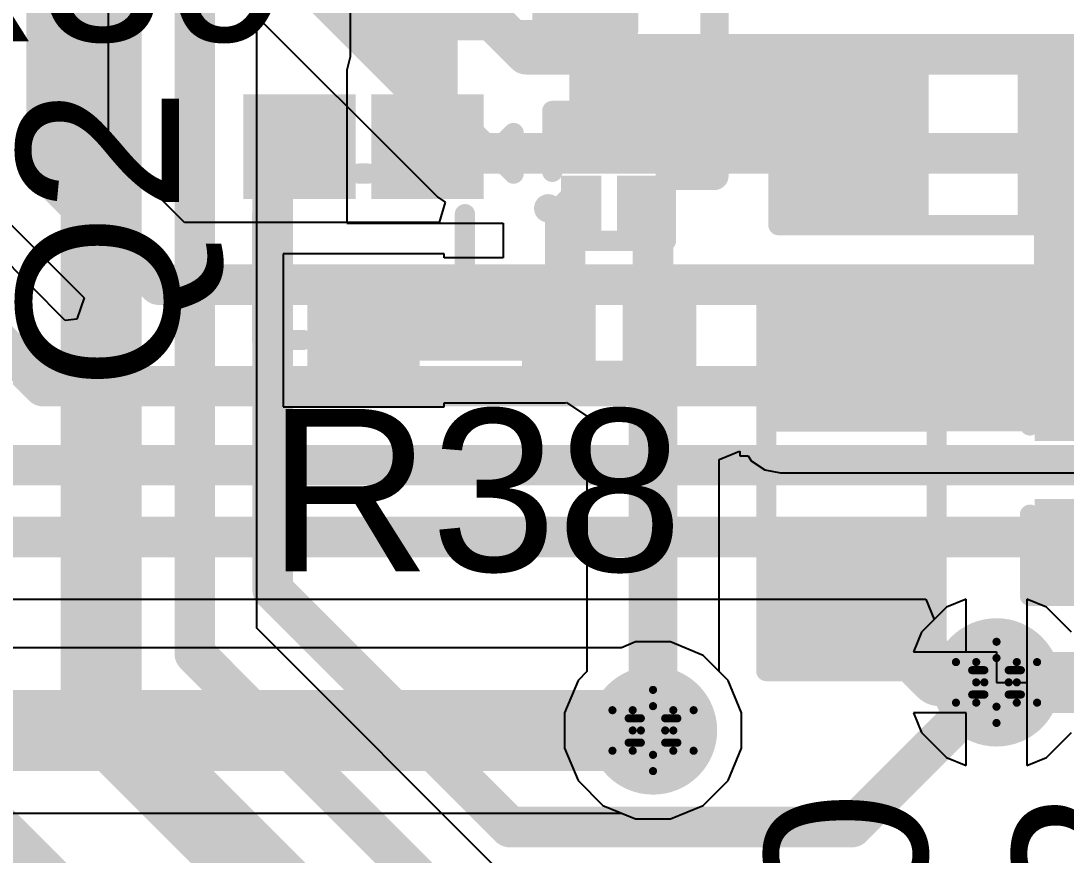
# Model space of a CAD drawing. Header units: inches. Extents: x -18 to 237, y -41 to 211.
# Drawn here: x 13.63 to 20.17, y 42.03 to 47.25 of the extents above; entities that cross this region are included whole.
import ezdxf

# ---------------------------------------------------------------- set-up
doc = ezdxf.new("R2010")
doc.units = ezdxf.units.IN
for name, color, linetype in [('Bottom Layer', 5, 'Continuous'), ('Bottom Solder', 6, 'Continuous'), ('Drill Drawing', 1, 'Continuous'), ('Top Layer', 1, 'Continuous'), ('Top Overlay', 2, 'Continuous'), ('Top Paste', 8, 'Continuous'), ('Top Solder', 216, 'Continuous'), ('Via Holes', 16, 'Continuous')]:
    doc.layers.add(name, color=color, linetype=linetype)
doc.styles.add('Arial', font='', dxfattribs={"height": 0.2})
doc.styles.get('Arial').set_extended_font_data('Arial')

# ---------------------------------------------------------------- blocks, each defined once
blk = doc.blocks.new('P___S____3_26')
at = {"layer": 'Top Layer'}
for points in [[(-0.25, 0.276), (0.25, 0.276), (0.25, 0.124), (-0.25, 0.124)], [(-0.251, -0.075), (-0.099, -0.075), (-0.099, -0.325), (-0.251, -0.325)], [(0.099, -0.075), (0.251, -0.075), (0.251, -0.325), (0.099, -0.325)]]:
    blk.add_hatch(color=1, dxfattribs=at).paths.add_polyline_path(points)
at = {"layer": 'Top Paste'}
for points in [[(-0.25, 0.276), (0.25, 0.276), (0.25, 0.124), (-0.25, 0.124)], [(-0.251, -0.075), (-0.099, -0.075), (-0.099, -0.325), (-0.251, -0.325)], [(0.099, -0.075), (0.251, -0.075), (0.251, -0.325), (0.099, -0.325)]]:
    blk.add_hatch(color=8, dxfattribs=at).paths.add_polyline_path(points)
at = {"layer": 'Top Solder'}
for points in [[(-0.3, 0.326), (0.3, 0.326), (0.3, 0.074), (-0.3, 0.074)], [(-0.301, -0.025), (-0.049, -0.025), (-0.049, -0.375), (-0.301, -0.375)], [(0.049, -0.025), (0.301, -0.025), (0.301, -0.375), (0.049, -0.375)]]:
    blk.add_hatch(color=216, dxfattribs=at).paths.add_polyline_path(points)
at = {"layer": 'Top Overlay'}
for points in [[(-0.3556, 0.381, 0.127, 0.127, 0), (0.3556, 0.381, 0.127, 0.127, 0)], [(-0.3556, 0, 0.127, 0.127, 0), (-0.3556, 0.381, 0.127, 0.127, 0)], [(0.3556, -0.4318, 0.127, 0.127, 0), (0.3556, 0.381, 0.127, 0.127, 0)], [(-0.3302, -0.4318, 0.127, 0.127, 0), (0.3556, -0.4318, 0.127, 0.127, 0)]]:
    blk.add_lwpolyline(points, format="xyseb", dxfattribs=at)
for points in [[(-0.3874, 0.381, 0.0635, 0.0635, 1), (-0.3239, 0.381, 0.0635, 0.0635, 1)], [(-0.3874, 0.381, 0.0635, 0.0635, 1), (-0.3239, 0.381, 0.0635, 0.0635, 1)], [(0.3239, 0.381, 0.0635, 0.0635, 1), (0.3874, 0.381, 0.0635, 0.0635, 1)], [(0.3239, 0.381, 0.0635, 0.0635, 1), (0.3874, 0.381, 0.0635, 0.0635, 1)], [(-0.3874, 0, 0.0635, 0.0635, 1), (-0.3239, 0, 0.0635, 0.0635, 1)], [(-0.3556, -0.2286, 0.127, 0.127, 1), (-0.4064, -0.2286, 0.127, 0.127, 1)], [(-0.4381, -0.2286, 0.0635, 0.0635, 1), (-0.3746, -0.2286, 0.0635, 0.0635, 1)], [(-0.3874, -0.2286, 0.0635, 0.0635, 1), (-0.3239, -0.2286, 0.0635, 0.0635, 1)], [(-0.3619, -0.4318, 0.0635, 0.0635, 1), (-0.2984, -0.4318, 0.0635, 0.0635, 1)], [(0.3239, -0.4318, 0.0635, 0.0635, 1), (0.3874, -0.4318, 0.0635, 0.0635, 1)], [(0.3239, -0.4318, 0.0635, 0.0635, 1), (0.3874, -0.4318, 0.0635, 0.0635, 1)]]:
    blk.add_lwpolyline(points, format="xyseb", close=True, dxfattribs=at)
blk = doc.blocks.new('R___0603_43')
at = {"layer": 'Top Layer'}
for points in [[(-0.381, 0.4445), (-0.381, -0.4445), (-1.143, -0.4445), (-1.143, 0.4445)], [(1.143, 0.4445), (1.143, -0.4445), (0.381, -0.4445), (0.381, 0.4445)]]:
    blk.add_hatch(color=1, dxfattribs=at).paths.add_polyline_path(points)
at = {"layer": 'Top Paste'}
for points in [[(-0.381, 0.4445), (-0.381, -0.4445), (-1.143, -0.4445), (-1.143, 0.4445)], [(1.143, 0.4445), (1.143, -0.4445), (0.381, -0.4445), (0.381, 0.4445)]]:
    blk.add_hatch(color=8, dxfattribs=at).paths.add_polyline_path(points)
at = {"layer": 'Top Solder'}
for points in [[(-0.2794, 0.5461), (-0.2794, -0.5461), (-1.2446, -0.5461), (-1.2446, 0.5461)], [(1.2446, 0.5461), (1.2446, -0.5461), (0.2794, -0.5461), (0.2794, 0.5461)]]:
    blk.add_hatch(color=216, dxfattribs=at).paths.add_polyline_path(points)
at = {"layer": 'Top Overlay'}
for points in [[(1.2192, 0.5334, 0.127, 0.127, 0), (-1.2192, 0.5334, 0.127, 0.127, 0)], [(-1.2192, -0.5334, 0.127, 0.127, 0), (-1.2192, 0.5334, 0.127, 0.127, 0)], [(1.2192, -0.5334, 0.127, 0.127, 0), (1.2192, 0.5334, 0.127, 0.127, 0)], [(1.2192, -0.5334, 0.127, 0.127, 0), (-1.2192, -0.5334, 0.127, 0.127, 0)]]:
    blk.add_lwpolyline(points, format="xyseb", dxfattribs=at)
for points in [[(-1.25095, 0.5334, 0.0635, 0.0635, 1), (-1.18745, 0.5334, 0.0635, 0.0635, 1)], [(-1.25095, 0.5334, 0.0635, 0.0635, 1), (-1.18745, 0.5334, 0.0635, 0.0635, 1)], [(1.18745, 0.5334, 0.0635, 0.0635, 1), (1.25095, 0.5334, 0.0635, 0.0635, 1)], [(1.18745, 0.5334, 0.0635, 0.0635, 1), (1.25095, 0.5334, 0.0635, 0.0635, 1)], [(-1.25095, -0.5334, 0.0635, 0.0635, 1), (-1.18745, -0.5334, 0.0635, 0.0635, 1)], [(-1.25095, -0.5334, 0.0635, 0.0635, 1), (-1.18745, -0.5334, 0.0635, 0.0635, 1)], [(1.18745, -0.5334, 0.0635, 0.0635, 1), (1.25095, -0.5334, 0.0635, 0.0635, 1)], [(1.18745, -0.5334, 0.0635, 0.0635, 1), (1.25095, -0.5334, 0.0635, 0.0635, 1)]]:
    blk.add_lwpolyline(points, format="xyseb", close=True, dxfattribs=at)
blk = doc.blocks.new('R___0402_44')
at = {"layer": 'Top Layer'}
for points in [[(-0.6985, -0.3175), (-0.6985, 0.3175), (-0.2413, 0.3175), (-0.2413, -0.3175)], [(0.2413, -0.3175), (0.2413, 0.3175), (0.6985, 0.3175), (0.6985, -0.3175)]]:
    blk.add_hatch(color=1, dxfattribs=at).paths.add_polyline_path(points)
at = {"layer": 'Top Paste'}
for points in [[(-0.6985, -0.3175), (-0.6985, 0.3175), (-0.2413, 0.3175), (-0.2413, -0.3175)], [(0.2413, -0.3175), (0.2413, 0.3175), (0.6985, 0.3175), (0.6985, -0.3175)]]:
    blk.add_hatch(color=8, dxfattribs=at).paths.add_polyline_path(points)
at = {"layer": 'Top Solder'}
for points in [[(-0.7535, -0.3725), (-0.7535, 0.3725), (-0.1863, 0.3725), (-0.1863, -0.3725)], [(0.1863, -0.3725), (0.1863, 0.3725), (0.7535, 0.3725), (0.7535, -0.3725)]]:
    blk.add_hatch(color=216, dxfattribs=at).paths.add_polyline_path(points)
at = {"layer": 'Top Overlay'}
for points in [[(-0.7874, 0.4064, 0.127, 0.127, 0), (-0.7874, -0.4064, 0.127, 0.127, 0)], [(0.7874, 0.4064, 0.127, 0.127, 0), (-0.7874, 0.4064, 0.127, 0.127, 0)], [(0.7874, 0.4064, 0.127, 0.127, 0), (0.7874, -0.4064, 0.127, 0.127, 0)], [(0.7874, -0.4064, 0.127, 0.127, 0), (-0.7874, -0.4064, 0.127, 0.127, 0)], [(0.8128, -0.4318, 0.00323, 0.00323, 0), (-0.8128, -0.4318, 0.00323, 0.00323, 0)]]:
    blk.add_lwpolyline(points, format="xyseb", dxfattribs=at)
for points in [[(-0.8191, 0.4064, 0.0635, 0.0635, 1), (-0.7556, 0.4064, 0.0635, 0.0635, 1)], [(-0.8191, 0.4064, 0.0635, 0.0635, 1), (-0.7556, 0.4064, 0.0635, 0.0635, 1)], [(0.7556, 0.4064, 0.0635, 0.0635, 1), (0.8191, 0.4064, 0.0635, 0.0635, 1)], [(0.7556, 0.4064, 0.0635, 0.0635, 1), (0.8191, 0.4064, 0.0635, 0.0635, 1)], [(-0.8191, -0.4064, 0.0635, 0.0635, 1), (-0.7556, -0.4064, 0.0635, 0.0635, 1)], [(-0.8191, -0.4064, 0.0635, 0.0635, 1), (-0.7556, -0.4064, 0.0635, 0.0635, 1)], [(0.7556, -0.4064, 0.0635, 0.0635, 1), (0.8191, -0.4064, 0.0635, 0.0635, 1)], [(0.7556, -0.4064, 0.0635, 0.0635, 1), (0.8191, -0.4064, 0.0635, 0.0635, 1)], [(-0.8136, -0.4318, 0.00161, 0.00161, 1), (-0.812, -0.4318, 0.00161, 0.00161, 1)], [(0.812, -0.4318, 0.00161, 0.00161, 1), (0.8136, -0.4318, 0.00161, 0.00161, 1)]]:
    blk.add_lwpolyline(points, format="xyseb", close=True, dxfattribs=at)
blk = doc.blocks.new('R___0201_45')
at = {"layer": 'Top Layer'}
for points in [[(-0.41, 0.185), (-0.14, 0.185), (-0.14, -0.185), (-0.41, -0.185)], [(0.14, 0.185), (0.41, 0.185), (0.41, -0.185), (0.14, -0.185)]]:
    blk.add_hatch(color=1, dxfattribs=at).paths.add_polyline_path(points)
at = {"layer": 'Top Paste'}
for points in [[(-0.41, 0.185), (-0.14, 0.185), (-0.14, -0.185), (-0.41, -0.185)], [(0.14, 0.185), (0.41, 0.185), (0.41, -0.185), (0.14, -0.185)]]:
    blk.add_hatch(color=8, dxfattribs=at).paths.add_polyline_path(points)
at = {"layer": 'Top Solder'}
for points in [[(-0.465, 0.24), (-0.085, 0.24), (-0.085, -0.24), (-0.465, -0.24)], [(0.085, 0.24), (0.465, 0.24), (0.465, -0.24), (0.085, -0.24)]]:
    blk.add_hatch(color=216, dxfattribs=at).paths.add_polyline_path(points)
at = {"layer": 'Top Overlay'}
for points in [[(0.4826, 0.254, 0.127, 0.127, 0), (-0.4826, 0.254, 0.127, 0.127, 0)], [(-0.4826, 0.254, 0.127, 0.127, 0), (-0.4826, -0.254, 0.127, 0.127, 0)], [(0.4826, 0.254, 0.127, 0.127, 0), (0.4826, -0.254, 0.127, 0.127, 0)], [(0.4826, -0.254, 0.127, 0.127, 0), (-0.4826, -0.254, 0.127, 0.127, 0)]]:
    blk.add_lwpolyline(points, format="xyseb", dxfattribs=at)
for points in [[(-0.5143, 0.254, 0.0635, 0.0635, 1), (-0.4508, 0.254, 0.0635, 0.0635, 1)], [(-0.5143, 0.254, 0.0635, 0.0635, 1), (-0.4508, 0.254, 0.0635, 0.0635, 1)], [(0.4508, 0.254, 0.0635, 0.0635, 1), (0.5143, 0.254, 0.0635, 0.0635, 1)], [(0.4508, 0.254, 0.0635, 0.0635, 1), (0.5143, 0.254, 0.0635, 0.0635, 1)], [(-0.5143, -0.254, 0.0635, 0.0635, 1), (-0.4508, -0.254, 0.0635, 0.0635, 1)], [(-0.5143, -0.254, 0.0635, 0.0635, 1), (-0.4508, -0.254, 0.0635, 0.0635, 1)], [(0.4508, -0.254, 0.0635, 0.0635, 1), (0.5143, -0.254, 0.0635, 0.0635, 1)], [(0.4508, -0.254, 0.0635, 0.0635, 1), (0.5143, -0.254, 0.0635, 0.0635, 1)]]:
    blk.add_lwpolyline(points, format="xyseb", close=True, dxfattribs=at)
blk = doc.blocks.new('R___0603_46')
at = {"layer": 'Top Layer'}
for points in [[(-0.381, 0.4445), (-0.381, -0.4445), (-1.143, -0.4445), (-1.143, 0.4445)], [(1.143, 0.4445), (1.143, -0.4445), (0.381, -0.4445), (0.381, 0.4445)]]:
    blk.add_hatch(color=1, dxfattribs=at).paths.add_polyline_path(points)
at = {"layer": 'Top Paste'}
for points in [[(-0.381, 0.4445), (-0.381, -0.4445), (-1.143, -0.4445), (-1.143, 0.4445)], [(1.143, 0.4445), (1.143, -0.4445), (0.381, -0.4445), (0.381, 0.4445)]]:
    blk.add_hatch(color=8, dxfattribs=at).paths.add_polyline_path(points)
at = {"layer": 'Top Solder'}
for points in [[(-0.2794, 0.5461), (-0.2794, -0.5461), (-1.2446, -0.5461), (-1.2446, 0.5461)], [(1.2446, 0.5461), (1.2446, -0.5461), (0.2794, -0.5461), (0.2794, 0.5461)]]:
    blk.add_hatch(color=216, dxfattribs=at).paths.add_polyline_path(points)
at = {"layer": 'Top Overlay'}
for points in [[(-1.2192, 0.5334, 0.127, 0.127, 0), (1.2192, 0.5334, 0.127, 0.127, 0)], [(-1.2192, -0.5334, 0.127, 0.127, 0), (-1.2192, 0.5334, 0.127, 0.127, 0)], [(1.2192, -0.5334, 0.127, 0.127, 0), (1.2192, 0.5334, 0.127, 0.127, 0)], [(-1.2192, -0.5334, 0.127, 0.127, 0), (1.2192, -0.5334, 0.127, 0.127, 0)]]:
    blk.add_lwpolyline(points, format="xyseb", dxfattribs=at)
for points in [[(-1.25095, 0.5334, 0.0635, 0.0635, 1), (-1.18745, 0.5334, 0.0635, 0.0635, 1)], [(-1.25095, 0.5334, 0.0635, 0.0635, 1), (-1.18745, 0.5334, 0.0635, 0.0635, 1)], [(1.18745, 0.5334, 0.0635, 0.0635, 1), (1.25095, 0.5334, 0.0635, 0.0635, 1)], [(1.18745, 0.5334, 0.0635, 0.0635, 1), (1.25095, 0.5334, 0.0635, 0.0635, 1)], [(-1.25095, -0.5334, 0.0635, 0.0635, 1), (-1.18745, -0.5334, 0.0635, 0.0635, 1)], [(-1.25095, -0.5334, 0.0635, 0.0635, 1), (-1.18745, -0.5334, 0.0635, 0.0635, 1)], [(1.18745, -0.5334, 0.0635, 0.0635, 1), (1.25095, -0.5334, 0.0635, 0.0635, 1)], [(1.18745, -0.5334, 0.0635, 0.0635, 1), (1.25095, -0.5334, 0.0635, 0.0635, 1)]]:
    blk.add_lwpolyline(points, format="xyseb", close=True, dxfattribs=at)
blk = doc.blocks.new('SOT_723_86')
at = {"layer": 'Top Layer'}
for points in [[(-0.25, 0.8), (0.25, 0.8), (0.25, 0.35), (-0.25, 0.35)], [(-0.65, -0.35), (-0.15, -0.35), (-0.15, -0.8), (-0.65, -0.8)], [(0.15, -0.35), (0.65, -0.35), (0.65, -0.8), (0.15, -0.8)]]:
    blk.add_hatch(color=1, dxfattribs=at).paths.add_polyline_path(points)
at = {"layer": 'Top Paste'}
for points in [[(-0.25, 0.8), (0.25, 0.8), (0.25, 0.35), (-0.25, 0.35)], [(-0.65, -0.35), (-0.15, -0.35), (-0.15, -0.8), (-0.65, -0.8)], [(0.15, -0.35), (0.65, -0.35), (0.65, -0.8), (0.15, -0.8)]]:
    blk.add_hatch(color=8, dxfattribs=at).paths.add_polyline_path(points)
at = {"layer": 'Top Solder'}
for points in [[(-0.3516, 0.9016), (0.3516, 0.9016), (0.3516, 0.2484), (-0.3516, 0.2484)], [(-0.7516, -0.2484), (-0.0484, -0.2484), (-0.0484, -0.9016), (-0.7516, -0.9016)], [(0.0484, -0.2484), (0.7516, -0.2484), (0.7516, -0.9016), (0.0484, -0.9016)]]:
    blk.add_hatch(color=216, dxfattribs=at).paths.add_polyline_path(points)
at = {"layer": 'Top Overlay'}
for points in [[(-0.381, 0.635, 0.127, 0.127, 0), (-0.635, 0.635, 0.127, 0.127, 0)], [(-0.635, 0.635, 0.127, 0.127, 0), (-0.635, -0.1524, 0.127, 0.127, 0)], [(-0.381, 0.635, 0.127, 0.127, 0), (-0.635, 0.635, 0.127, 0.127, 0)], [(-0.635, 0.635, 0.127, 0.127, 0), (-0.635, -0.1524, 0.127, 0.127, 0)], [(0.635, 0.635, 0.127, 0.127, 0), (0.381, 0.635, 0.127, 0.127, 0)], [(0.635, 0.635, 0.127, 0.127, 0), (0.635, -0.1524, 0.127, 0.127, 0)], [(-0.8128, -0.5334, 0.127, 0.127, 0), (-0.9398, -0.4064, 0.127, 0.127, 0)], [(-0.9398, -0.4064, 0.127, 0.127, 0), (-0.9398, -0.6604, 0.127, 0.127, 0)], [(0.0254, -0.4064, 0.127, 0.127, 0), (-0.0254, -0.4064, 0.127, 0.127, 0)], [(-0.8128, -0.5334, 0.127, 0.127, 0), (-0.9398, -0.6604, 0.127, 0.127, 0)]]:
    blk.add_lwpolyline(points, format="xyseb", dxfattribs=at)
for points in [[(-0.6667, 0.635, 0.0635, 0.0635, 1), (-0.6032, 0.635, 0.0635, 0.0635, 1)], [(-0.6667, 0.635, 0.0635, 0.0635, 1), (-0.6032, 0.635, 0.0635, 0.0635, 1)], [(-0.6667, 0.635, 0.0635, 0.0635, 1), (-0.6032, 0.635, 0.0635, 0.0635, 1)], [(-0.6667, 0.635, 0.0635, 0.0635, 1), (-0.6032, 0.635, 0.0635, 0.0635, 1)], [(-0.4128, 0.635, 0.0635, 0.0635, 1), (-0.3493, 0.635, 0.0635, 0.0635, 1)], [(-0.4128, 0.635, 0.0635, 0.0635, 1), (-0.3493, 0.635, 0.0635, 0.0635, 1)], [(0.3493, 0.635, 0.0635, 0.0635, 1), (0.4128, 0.635, 0.0635, 0.0635, 1)], [(0.6032, 0.635, 0.0635, 0.0635, 1), (0.6667, 0.635, 0.0635, 0.0635, 1)], [(0.6032, 0.635, 0.0635, 0.0635, 1), (0.6667, 0.635, 0.0635, 0.0635, 1)], [(-0.6667, -0.1524, 0.0635, 0.0635, 1), (-0.6032, -0.1524, 0.0635, 0.0635, 1)], [(-0.6667, -0.1524, 0.0635, 0.0635, 1), (-0.6032, -0.1524, 0.0635, 0.0635, 1)], [(0.6032, -0.1524, 0.0635, 0.0635, 1), (0.6667, -0.1524, 0.0635, 0.0635, 1)], [(-0.9715, -0.4064, 0.0635, 0.0635, 1), (-0.908, -0.4064, 0.0635, 0.0635, 1)], [(-0.9715, -0.4064, 0.0635, 0.0635, 1), (-0.908, -0.4064, 0.0635, 0.0635, 1)], [(-0.0571, -0.4064, 0.0635, 0.0635, 1), (0.0063, -0.4064, 0.0635, 0.0635, 1)], [(-0.0063, -0.4064, 0.0635, 0.0635, 1), (0.0571, -0.4064, 0.0635, 0.0635, 1)], [(-0.8446, -0.5334, 0.0635, 0.0635, 1), (-0.781, -0.5334, 0.0635, 0.0635, 1)], [(-0.8446, -0.5334, 0.0635, 0.0635, 1), (-0.781, -0.5334, 0.0635, 0.0635, 1)], [(-0.9715, -0.6604, 0.0635, 0.0635, 1), (-0.908, -0.6604, 0.0635, 0.0635, 1)], [(-0.9715, -0.6604, 0.0635, 0.0635, 1), (-0.908, -0.6604, 0.0635, 0.0635, 1)]]:
    blk.add_lwpolyline(points, format="xyseb", close=True, dxfattribs=at)
blk = doc.blocks.new('C___0402_122')
at = {"layer": 'Top Layer'}
for points in [[(-0.6985, -0.3175), (-0.6985, 0.3175), (-0.2413, 0.3175), (-0.2413, -0.3175)], [(0.2413, -0.3175), (0.2413, 0.3175), (0.6985, 0.3175), (0.6985, -0.3175)]]:
    blk.add_hatch(color=1, dxfattribs=at).paths.add_polyline_path(points)
at = {"layer": 'Top Paste'}
for points in [[(-0.6985, -0.3175), (-0.6985, 0.3175), (-0.2413, 0.3175), (-0.2413, -0.3175)], [(0.2413, -0.3175), (0.2413, 0.3175), (0.6985, 0.3175), (0.6985, -0.3175)]]:
    blk.add_hatch(color=8, dxfattribs=at).paths.add_polyline_path(points)
at = {"layer": 'Top Solder'}
for points in [[(-0.7585, -0.3775), (-0.7585, 0.3775), (-0.1813, 0.3775), (-0.1813, -0.3775)], [(0.1813, -0.3775), (0.1813, 0.3775), (0.7585, 0.3775), (0.7585, -0.3775)]]:
    blk.add_hatch(color=216, dxfattribs=at).paths.add_polyline_path(points)
at = {"layer": 'Top Overlay'}
for points in [[(-0.2794, 0.4064, 0.127, 0.127, 0), (-0.7874, 0.4064, 0.127, 0.127, 0)], [(-0.7874, -0.4064, 0.127, 0.127, 0), (-0.7874, 0.4064, 0.127, 0.127, 0)], [(0.7874, 0.4064, 0.127, 0.127, 0), (0.2794, 0.4064, 0.127, 0.127, 0)], [(0.7874, -0.4064, 0.127, 0.127, 0), (0.7874, 0.4064, 0.127, 0.127, 0)], [(-0.2794, -0.4064, 0.127, 0.127, 0), (-0.7874, -0.4064, 0.127, 0.127, 0)], [(0.7874, -0.4064, 0.127, 0.127, 0), (0.2794, -0.4064, 0.127, 0.127, 0)]]:
    blk.add_lwpolyline(points, format="xyseb", dxfattribs=at)
for points in [[(-0.8191, 0.4064, 0.0635, 0.0635, 1), (-0.7556, 0.4064, 0.0635, 0.0635, 1)], [(-0.8191, 0.4064, 0.0635, 0.0635, 1), (-0.7556, 0.4064, 0.0635, 0.0635, 1)], [(-0.3111, 0.4064, 0.0635, 0.0635, 1), (-0.2477, 0.4064, 0.0635, 0.0635, 1)], [(0.2477, 0.4064, 0.0635, 0.0635, 1), (0.3111, 0.4064, 0.0635, 0.0635, 1)], [(0.7556, 0.4064, 0.0635, 0.0635, 1), (0.8191, 0.4064, 0.0635, 0.0635, 1)], [(0.7556, 0.4064, 0.0635, 0.0635, 1), (0.8191, 0.4064, 0.0635, 0.0635, 1)], [(-0.8191, -0.4064, 0.0635, 0.0635, 1), (-0.7556, -0.4064, 0.0635, 0.0635, 1)], [(-0.8191, -0.4064, 0.0635, 0.0635, 1), (-0.7556, -0.4064, 0.0635, 0.0635, 1)], [(-0.3111, -0.4064, 0.0635, 0.0635, 1), (-0.2477, -0.4064, 0.0635, 0.0635, 1)], [(0.2477, -0.4064, 0.0635, 0.0635, 1), (0.3111, -0.4064, 0.0635, 0.0635, 1)], [(0.7556, -0.4064, 0.0635, 0.0635, 1), (0.8191, -0.4064, 0.0635, 0.0635, 1)], [(0.7556, -0.4064, 0.0635, 0.0635, 1), (0.8191, -0.4064, 0.0635, 0.0635, 1)]]:
    blk.add_lwpolyline(points, format="xyseb", close=True, dxfattribs=at)

msp = doc.modelspace()

# ---------------------------------------------------------------- hatches: boundary and pattern name
at = {"layer": 'Bottom Layer'}
h = msp.add_hatch(color=5, dxfattribs=at)
edge = h.paths.add_edge_path()
edge.add_arc((19.7358, 43.1068), 0.3, 0, 360)
h = msp.add_hatch(color=5, dxfattribs=at)
edge = h.paths.add_edge_path()
edge.add_arc((17.5851, 42.8057), 0.3, 0, 360)
at = {"layer": 'Bottom Solder'}
h = msp.add_hatch(color=6, dxfattribs=at)
edge = h.paths.add_edge_path()
edge.add_arc((19.7358, 43.1068), 0.4016, 0, 360)
h = msp.add_hatch(color=6, dxfattribs=at)
edge = h.paths.add_edge_path()
edge.add_arc((17.5851, 42.8057), 0.4016, 0, 360)
at = {"layer": 'Top Layer'}
for points in [[(17.0601, 46.4265), (19.2088, 46.4265), (19.2088, 46.947), (17.0601, 46.947)], [(18.3597, 46.058), (19.2088, 46.058), (19.2088, 46.947), (18.3597, 46.947)], [(19.9708, 44.6771), (20.7328, 44.6771), (20.7328, 46.947), (19.9708, 46.947)], [(18.3833, 44.6771), (22.2959, 44.6771), (22.2959, 45.54), (18.3833, 45.54)]]:
    msp.add_hatch(color=1, dxfattribs=at).paths.add_polyline_path(points)
h = msp.add_hatch(color=1, dxfattribs=at)
edge = h.paths.add_edge_path()
edge.add_arc((19.7358, 43.1068), 0.3, 0, 360)
h = msp.add_hatch(color=1, dxfattribs=at)
edge = h.paths.add_edge_path()
edge.add_arc((17.5851, 42.8057), 0.3, 0, 360)
at = {"layer": 'Top Solder'}
h = msp.add_hatch(color=216, dxfattribs=at)
edge = h.paths.add_edge_path()
edge.add_arc((19.7358, 43.1068), 0.4016, 0, 360)
h = msp.add_hatch(color=216, dxfattribs=at)
edge = h.paths.add_edge_path()
edge.add_arc((17.5851, 42.8057), 0.4016, 0, 360)
at = {"layer": 'Via Holes'}
h = msp.add_hatch(color=7, dxfattribs=at)
edge = h.paths.add_edge_path()
edge.add_arc((19.7358, 43.1068), 0.15, 0, 360)
h = msp.add_hatch(color=7, dxfattribs=at)
edge = h.paths.add_edge_path()
edge.add_arc((17.5851, 42.8057), 0.15, 0, 360)

# ---------------------------------------------------------------- linework, layer by layer
at = {"layer": 'Bottom Layer'}
for p, q in [((14.1759, 46.4608), (14.1759, 51.4052)), ((14.5361, 47.844), (16.2367, 46.1435)), ((14.6523, 45.9845), (14.1759, 46.4608)), ((13.9052, 45.3719), (13.0545, 46.2227)), ((16.2367, 46.1435), (16.2846, 46.1115)), ((16.2846, 46.1115), (16.246, 45.9845)), ((13.5128, 46.0252), (14.0238, 45.5141)), ((16.246, 45.9845), (14.6523, 45.9845)), ((14.0238, 45.5141), (13.9776, 45.3808)), ((13.9776, 45.3808), (13.9052, 45.3719)), ((13.1533, 43.6278), (19.2937, 43.6278)), ((19.2937, 43.6278), (19.3463, 43.5008)), ((19.3463, 43.5008), (19.2661, 43.4206)), ((19.2661, 43.4206), (19.2151, 43.2973)), ((17.4749, 43.3597), (17.3879, 43.3236)), ((17.6953, 43.3597), (17.4749, 43.3597)), ((17.8989, 43.2753), (17.6953, 43.3597)), ((17.3879, 43.3236), (12.7585, 43.3236)), ((18.0548, 43.1195), (17.8989, 43.2753)), ((19.2151, 43.2973), (19.7358, 43.2973)), ((19.7358, 43.2973), (19.7358, 43.1068)), ((18.1391, 42.9159), (18.0548, 43.1195)), ((19.7358, 43.1068), (19.9263, 43.1068)), ((19.9263, 43.1068), (19.9263, 42.5861)), ((18.1391, 42.6955), (18.1391, 42.9159)), ((19.5453, 42.9163), (19.2151, 42.9163)), ((19.2151, 42.9163), (19.2661, 42.793)), ((19.5453, 42.5861), (19.5453, 42.9163)), ((19.2661, 42.793), (19.422, 42.6371)), ((20.0496, 42.6371), (20.2055, 42.793)), ((18.0548, 42.4919), (18.1391, 42.6955)), ((19.422, 42.6371), (19.5453, 42.5861)), ((19.9263, 42.5861), (20.0496, 42.6371)), ((17.8989, 42.336), (18.0548, 42.4919)), ((12.5439, 42.2877), (17.3879, 42.2877)), ((17.3879, 42.2877), (17.4749, 42.2517)), ((17.6953, 42.2517), (17.8989, 42.336)), ((17.4749, 42.2517), (17.6953, 42.2517))]:
    msp.add_line(p, q, dxfattribs=at)
for points in [[(13.7874, 46.2999, 0.254, 0.254, 0), (13.7874, 51.8002, 0.254, 0.254, 0)], [(15.3374, 48.4922, 0.254, 0.254, 0), (16.7913, 47.0383, 0.254, 0.254, 0)], [(14.8108, 48.1187, 0.254, 0.254, 0), (16.5114, 46.4182, 0.254, 0.254, 0)], [(16.7913, 47.0383, 0.254, 0.254, 0), (33.1259, 47.0383, 0.254, 0.254, 0)], [(16.5114, 46.4182, 0.254, 0.254, 0), (41.2703, 46.4182, 0.254, 0.254, 0)], [(13.7874, 46.2999, 0.254, 0.254, 0), (14.4914, 45.596, 0.254, 0.254, 0)], [(12.666, 46.0618, 0.254, 0.254, 0), (13.7668, 44.961, 0.254, 0.254, 0)], [(14.4914, 45.596, 0.254, 0.254, 0), (25.908, 45.596, 0.254, 0.254, 0)], [(13.7668, 44.961, 0.254, 0.254, 0), (25.0738, 44.961, 0.254, 0.254, 0)], [(13.4041, 44.4661, 0.254, 0.254, 0), (24.7942, 44.4661, 0.254, 0.254, 0)], [(13.1533, 44.0162, 0.254, 0.254, 0), (24.5384, 44.0162, 0.254, 0.254, 0)], [(12.5439, 42.8057, 0.508, 0.508, 0), (17.5851, 42.8057, 0.508, 0.508, 0)]]:
    msp.add_lwpolyline(points, format="xyseb", dxfattribs=at)
for points in [[(16.7278, 47.0383, 0.127, 0.127, 1), (16.8548, 47.0383, 0.127, 0.127, 1)], [(16.7278, 47.0383, 0.127, 0.127, 1), (16.8548, 47.0383, 0.127, 0.127, 1)], [(16.4479, 46.4182, 0.127, 0.127, 1), (16.5749, 46.4182, 0.127, 0.127, 1)], [(16.4479, 46.4182, 0.127, 0.127, 1), (16.5749, 46.4182, 0.127, 0.127, 1)], [(13.7239, 46.2999, 0.127, 0.127, 1), (13.8509, 46.2999, 0.127, 0.127, 1)], [(13.7239, 46.2999, 0.127, 0.127, 1), (13.8509, 46.2999, 0.127, 0.127, 1)], [(14.4279, 45.596, 0.127, 0.127, 1), (14.5549, 45.596, 0.127, 0.127, 1)], [(14.4279, 45.596, 0.127, 0.127, 1), (14.5549, 45.596, 0.127, 0.127, 1)], [(13.7033, 44.961, 0.127, 0.127, 1), (13.8303, 44.961, 0.127, 0.127, 1)], [(13.7033, 44.961, 0.127, 0.127, 1), (13.8303, 44.961, 0.127, 0.127, 1)], [(17.4581, 42.8057, 0.254, 0.254, 1), (17.7121, 42.8057, 0.254, 0.254, 1)]]:
    msp.add_lwpolyline(points, format="xyseb", close=True, dxfattribs=at)
at = {"layer": 'Drill Drawing'}
for points in [[(19.6088, 43.2338, 0.0508, 0.0508, 0), (19.7358, 43.3608, 0.0508, 0.0508, 0)], [(19.7358, 43.3608, 0.0508, 0.0508, 0), (19.8628, 43.2338, 0.0508, 0.0508, 0)], [(19.4818, 43.2338, 0.0508, 0.0508, 0), (19.6088, 43.1068, 0.0508, 0.0508, 0)], [(19.4818, 43.2338, 0.0508, 0.0508, 0), (19.6088, 43.2338, 0.0508, 0.0508, 0)], [(19.6596, 43.183, 0.0508, 0.0508, 0), (19.7358, 43.2592, 0.0508, 0.0508, 0)], [(19.7358, 43.2592, 0.0508, 0.0508, 0), (19.812, 43.183, 0.0508, 0.0508, 0)], [(19.8628, 43.2338, 0.0508, 0.0508, 0), (19.9898, 43.2338, 0.0508, 0.0508, 0)], [(19.8628, 43.1068, 0.0508, 0.0508, 0), (19.9898, 43.2338, 0.0508, 0.0508, 0)], [(19.5834, 43.183, 0.0508, 0.0508, 0), (19.6596, 43.1068, 0.0508, 0.0508, 0)], [(19.5834, 43.183, 0.0508, 0.0508, 0), (19.6596, 43.183, 0.0508, 0.0508, 0)], [(19.812, 43.183, 0.0508, 0.0508, 0), (19.8882, 43.183, 0.0508, 0.0508, 0)], [(19.812, 43.1068, 0.0508, 0.0508, 0), (19.8882, 43.183, 0.0508, 0.0508, 0)], [(19.4818, 42.9798, 0.0508, 0.0508, 0), (19.6088, 43.1068, 0.0508, 0.0508, 0)], [(19.5834, 43.0306, 0.0508, 0.0508, 0), (19.6596, 43.1068, 0.0508, 0.0508, 0)], [(19.812, 43.1068, 0.0508, 0.0508, 0), (19.8882, 43.0306, 0.0508, 0.0508, 0)], [(19.8628, 43.1068, 0.0508, 0.0508, 0), (19.9898, 42.9798, 0.0508, 0.0508, 0)], [(17.4581, 42.9327, 0.0508, 0.0508, 0), (17.5851, 43.0597, 0.0508, 0.0508, 0)], [(17.5851, 43.0597, 0.0508, 0.0508, 0), (17.7121, 42.9327, 0.0508, 0.0508, 0)], [(19.4818, 42.9798, 0.0508, 0.0508, 0), (19.6088, 42.9798, 0.0508, 0.0508, 0)], [(19.5834, 43.0306, 0.0508, 0.0508, 0), (19.6596, 43.0306, 0.0508, 0.0508, 0)], [(19.6088, 42.9798, 0.0508, 0.0508, 0), (19.7358, 42.8528, 0.0508, 0.0508, 0)], [(19.6596, 43.0306, 0.0508, 0.0508, 0), (19.7358, 42.9544, 0.0508, 0.0508, 0)], [(19.7358, 42.9544, 0.0508, 0.0508, 0), (19.812, 43.0306, 0.0508, 0.0508, 0)], [(19.7358, 42.8528, 0.0508, 0.0508, 0), (19.8628, 42.9798, 0.0508, 0.0508, 0)], [(19.812, 43.0306, 0.0508, 0.0508, 0), (19.8882, 43.0306, 0.0508, 0.0508, 0)], [(19.8628, 42.9798, 0.0508, 0.0508, 0), (19.9898, 42.9798, 0.0508, 0.0508, 0)], [(17.3311, 42.9327, 0.0508, 0.0508, 0), (17.4581, 42.8057, 0.0508, 0.0508, 0)], [(17.3311, 42.9327, 0.0508, 0.0508, 0), (17.4581, 42.9327, 0.0508, 0.0508, 0)], [(17.5089, 42.8819, 0.0508, 0.0508, 0), (17.5851, 42.9581, 0.0508, 0.0508, 0)], [(17.5851, 42.9581, 0.0508, 0.0508, 0), (17.6613, 42.8819, 0.0508, 0.0508, 0)], [(17.7121, 42.9327, 0.0508, 0.0508, 0), (17.8391, 42.9327, 0.0508, 0.0508, 0)], [(17.7121, 42.8057, 0.0508, 0.0508, 0), (17.8391, 42.9327, 0.0508, 0.0508, 0)], [(17.4327, 42.8819, 0.0508, 0.0508, 0), (17.5089, 42.8057, 0.0508, 0.0508, 0)], [(17.4327, 42.8819, 0.0508, 0.0508, 0), (17.5089, 42.8819, 0.0508, 0.0508, 0)], [(17.6613, 42.8819, 0.0508, 0.0508, 0), (17.7375, 42.8819, 0.0508, 0.0508, 0)], [(17.6613, 42.8057, 0.0508, 0.0508, 0), (17.7375, 42.8819, 0.0508, 0.0508, 0)], [(17.3311, 42.6787, 0.0508, 0.0508, 0), (17.4581, 42.8057, 0.0508, 0.0508, 0)], [(17.4327, 42.7295, 0.0508, 0.0508, 0), (17.5089, 42.8057, 0.0508, 0.0508, 0)], [(17.6613, 42.8057, 0.0508, 0.0508, 0), (17.7375, 42.7295, 0.0508, 0.0508, 0)], [(17.7121, 42.8057, 0.0508, 0.0508, 0), (17.8391, 42.6787, 0.0508, 0.0508, 0)], [(17.4327, 42.7295, 0.0508, 0.0508, 0), (17.5089, 42.7295, 0.0508, 0.0508, 0)], [(17.5089, 42.7295, 0.0508, 0.0508, 0), (17.5851, 42.6533, 0.0508, 0.0508, 0)], [(17.5851, 42.6533, 0.0508, 0.0508, 0), (17.6613, 42.7295, 0.0508, 0.0508, 0)], [(17.6613, 42.7295, 0.0508, 0.0508, 0), (17.7375, 42.7295, 0.0508, 0.0508, 0)], [(17.3311, 42.6787, 0.0508, 0.0508, 0), (17.4581, 42.6787, 0.0508, 0.0508, 0)], [(17.4581, 42.6787, 0.0508, 0.0508, 0), (17.5851, 42.5517, 0.0508, 0.0508, 0)], [(17.5851, 42.5517, 0.0508, 0.0508, 0), (17.7121, 42.6787, 0.0508, 0.0508, 0)], [(17.7121, 42.6787, 0.0508, 0.0508, 0), (17.8391, 42.6787, 0.0508, 0.0508, 0)]]:
    msp.add_lwpolyline(points, format="xyseb", dxfattribs=at)
for points in [[(19.7231, 43.3608, 0.0254, 0.0254, 1), (19.7485, 43.3608, 0.0254, 0.0254, 1)], [(19.7231, 43.3608, 0.0254, 0.0254, 1), (19.7485, 43.3608, 0.0254, 0.0254, 1)], [(19.4691, 43.2338, 0.0254, 0.0254, 1), (19.4945, 43.2338, 0.0254, 0.0254, 1)], [(19.4691, 43.2338, 0.0254, 0.0254, 1), (19.4945, 43.2338, 0.0254, 0.0254, 1)], [(19.5961, 43.2338, 0.0254, 0.0254, 1), (19.6215, 43.2338, 0.0254, 0.0254, 1)], [(19.5961, 43.2338, 0.0254, 0.0254, 1), (19.6215, 43.2338, 0.0254, 0.0254, 1)], [(19.7231, 43.2592, 0.0254, 0.0254, 1), (19.7485, 43.2592, 0.0254, 0.0254, 1)], [(19.7231, 43.2592, 0.0254, 0.0254, 1), (19.7485, 43.2592, 0.0254, 0.0254, 1)], [(19.8501, 43.2338, 0.0254, 0.0254, 1), (19.8755, 43.2338, 0.0254, 0.0254, 1)], [(19.8501, 43.2338, 0.0254, 0.0254, 1), (19.8755, 43.2338, 0.0254, 0.0254, 1)], [(19.9771, 43.2338, 0.0254, 0.0254, 1), (20.0025, 43.2338, 0.0254, 0.0254, 1)], [(19.9771, 43.2338, 0.0254, 0.0254, 1), (20.0025, 43.2338, 0.0254, 0.0254, 1)], [(19.5707, 43.183, 0.0254, 0.0254, 1), (19.5961, 43.183, 0.0254, 0.0254, 1)], [(19.5707, 43.183, 0.0254, 0.0254, 1), (19.5961, 43.183, 0.0254, 0.0254, 1)], [(19.6469, 43.183, 0.0254, 0.0254, 1), (19.6723, 43.183, 0.0254, 0.0254, 1)], [(19.6469, 43.183, 0.0254, 0.0254, 1), (19.6723, 43.183, 0.0254, 0.0254, 1)], [(19.7993, 43.183, 0.0254, 0.0254, 1), (19.8247, 43.183, 0.0254, 0.0254, 1)], [(19.7993, 43.183, 0.0254, 0.0254, 1), (19.8247, 43.183, 0.0254, 0.0254, 1)], [(19.8755, 43.183, 0.0254, 0.0254, 1), (19.9009, 43.183, 0.0254, 0.0254, 1)], [(19.8755, 43.183, 0.0254, 0.0254, 1), (19.9009, 43.183, 0.0254, 0.0254, 1)], [(19.5961, 43.1068, 0.0254, 0.0254, 1), (19.6215, 43.1068, 0.0254, 0.0254, 1)], [(19.5961, 43.1068, 0.0254, 0.0254, 1), (19.6215, 43.1068, 0.0254, 0.0254, 1)], [(19.6469, 43.1068, 0.0254, 0.0254, 1), (19.6723, 43.1068, 0.0254, 0.0254, 1)], [(19.6469, 43.1068, 0.0254, 0.0254, 1), (19.6723, 43.1068, 0.0254, 0.0254, 1)], [(19.7993, 43.1068, 0.0254, 0.0254, 1), (19.8247, 43.1068, 0.0254, 0.0254, 1)], [(19.7993, 43.1068, 0.0254, 0.0254, 1), (19.8247, 43.1068, 0.0254, 0.0254, 1)], [(19.8501, 43.1068, 0.0254, 0.0254, 1), (19.8755, 43.1068, 0.0254, 0.0254, 1)], [(19.8501, 43.1068, 0.0254, 0.0254, 1), (19.8755, 43.1068, 0.0254, 0.0254, 1)], [(17.5724, 43.0597, 0.0254, 0.0254, 1), (17.5978, 43.0597, 0.0254, 0.0254, 1)], [(17.5724, 43.0597, 0.0254, 0.0254, 1), (17.5978, 43.0597, 0.0254, 0.0254, 1)], [(19.4691, 42.9798, 0.0254, 0.0254, 1), (19.4945, 42.9798, 0.0254, 0.0254, 1)], [(19.4691, 42.9798, 0.0254, 0.0254, 1), (19.4945, 42.9798, 0.0254, 0.0254, 1)], [(19.5707, 43.0306, 0.0254, 0.0254, 1), (19.5961, 43.0306, 0.0254, 0.0254, 1)], [(19.5707, 43.0306, 0.0254, 0.0254, 1), (19.5961, 43.0306, 0.0254, 0.0254, 1)], [(19.5961, 42.9798, 0.0254, 0.0254, 1), (19.6215, 42.9798, 0.0254, 0.0254, 1)], [(19.5961, 42.9798, 0.0254, 0.0254, 1), (19.6215, 42.9798, 0.0254, 0.0254, 1)], [(19.6469, 43.0306, 0.0254, 0.0254, 1), (19.6723, 43.0306, 0.0254, 0.0254, 1)], [(19.6469, 43.0306, 0.0254, 0.0254, 1), (19.6723, 43.0306, 0.0254, 0.0254, 1)], [(19.7993, 43.0306, 0.0254, 0.0254, 1), (19.8247, 43.0306, 0.0254, 0.0254, 1)], [(19.7993, 43.0306, 0.0254, 0.0254, 1), (19.8247, 43.0306, 0.0254, 0.0254, 1)], [(19.8501, 42.9798, 0.0254, 0.0254, 1), (19.8755, 42.9798, 0.0254, 0.0254, 1)], [(19.8501, 42.9798, 0.0254, 0.0254, 1), (19.8755, 42.9798, 0.0254, 0.0254, 1)], [(19.8755, 43.0306, 0.0254, 0.0254, 1), (19.9009, 43.0306, 0.0254, 0.0254, 1)], [(19.8755, 43.0306, 0.0254, 0.0254, 1), (19.9009, 43.0306, 0.0254, 0.0254, 1)], [(19.9771, 42.9798, 0.0254, 0.0254, 1), (20.0025, 42.9798, 0.0254, 0.0254, 1)], [(19.9771, 42.9798, 0.0254, 0.0254, 1), (20.0025, 42.9798, 0.0254, 0.0254, 1)], [(17.3184, 42.9327, 0.0254, 0.0254, 1), (17.3438, 42.9327, 0.0254, 0.0254, 1)], [(17.3184, 42.9327, 0.0254, 0.0254, 1), (17.3438, 42.9327, 0.0254, 0.0254, 1)], [(17.4454, 42.9327, 0.0254, 0.0254, 1), (17.4708, 42.9327, 0.0254, 0.0254, 1)], [(17.4454, 42.9327, 0.0254, 0.0254, 1), (17.4708, 42.9327, 0.0254, 0.0254, 1)], [(17.5724, 42.9581, 0.0254, 0.0254, 1), (17.5978, 42.9581, 0.0254, 0.0254, 1)], [(17.5724, 42.9581, 0.0254, 0.0254, 1), (17.5978, 42.9581, 0.0254, 0.0254, 1)], [(17.6994, 42.9327, 0.0254, 0.0254, 1), (17.7248, 42.9327, 0.0254, 0.0254, 1)], [(17.6994, 42.9327, 0.0254, 0.0254, 1), (17.7248, 42.9327, 0.0254, 0.0254, 1)], [(17.8264, 42.9327, 0.0254, 0.0254, 1), (17.8518, 42.9327, 0.0254, 0.0254, 1)], [(17.8264, 42.9327, 0.0254, 0.0254, 1), (17.8518, 42.9327, 0.0254, 0.0254, 1)], [(19.7231, 42.9544, 0.0254, 0.0254, 1), (19.7485, 42.9544, 0.0254, 0.0254, 1)], [(19.7231, 42.9544, 0.0254, 0.0254, 1), (19.7485, 42.9544, 0.0254, 0.0254, 1)], [(17.42, 42.8819, 0.0254, 0.0254, 1), (17.4454, 42.8819, 0.0254, 0.0254, 1)], [(17.42, 42.8819, 0.0254, 0.0254, 1), (17.4454, 42.8819, 0.0254, 0.0254, 1)], [(17.4962, 42.8819, 0.0254, 0.0254, 1), (17.5216, 42.8819, 0.0254, 0.0254, 1)], [(17.4962, 42.8819, 0.0254, 0.0254, 1), (17.5216, 42.8819, 0.0254, 0.0254, 1)], [(17.6486, 42.8819, 0.0254, 0.0254, 1), (17.674, 42.8819, 0.0254, 0.0254, 1)], [(17.6486, 42.8819, 0.0254, 0.0254, 1), (17.674, 42.8819, 0.0254, 0.0254, 1)], [(17.7248, 42.8819, 0.0254, 0.0254, 1), (17.7502, 42.8819, 0.0254, 0.0254, 1)], [(17.7248, 42.8819, 0.0254, 0.0254, 1), (17.7502, 42.8819, 0.0254, 0.0254, 1)], [(19.7231, 42.8528, 0.0254, 0.0254, 1), (19.7485, 42.8528, 0.0254, 0.0254, 1)], [(19.7231, 42.8528, 0.0254, 0.0254, 1), (19.7485, 42.8528, 0.0254, 0.0254, 1)], [(17.4454, 42.8057, 0.0254, 0.0254, 1), (17.4708, 42.8057, 0.0254, 0.0254, 1)], [(17.4454, 42.8057, 0.0254, 0.0254, 1), (17.4708, 42.8057, 0.0254, 0.0254, 1)], [(17.4962, 42.8057, 0.0254, 0.0254, 1), (17.5216, 42.8057, 0.0254, 0.0254, 1)], [(17.4962, 42.8057, 0.0254, 0.0254, 1), (17.5216, 42.8057, 0.0254, 0.0254, 1)], [(17.6486, 42.8057, 0.0254, 0.0254, 1), (17.674, 42.8057, 0.0254, 0.0254, 1)], [(17.6486, 42.8057, 0.0254, 0.0254, 1), (17.674, 42.8057, 0.0254, 0.0254, 1)], [(17.6994, 42.8057, 0.0254, 0.0254, 1), (17.7248, 42.8057, 0.0254, 0.0254, 1)], [(17.6994, 42.8057, 0.0254, 0.0254, 1), (17.7248, 42.8057, 0.0254, 0.0254, 1)], [(17.42, 42.7295, 0.0254, 0.0254, 1), (17.4454, 42.7295, 0.0254, 0.0254, 1)], [(17.42, 42.7295, 0.0254, 0.0254, 1), (17.4454, 42.7295, 0.0254, 0.0254, 1)], [(17.4962, 42.7295, 0.0254, 0.0254, 1), (17.5216, 42.7295, 0.0254, 0.0254, 1)], [(17.4962, 42.7295, 0.0254, 0.0254, 1), (17.5216, 42.7295, 0.0254, 0.0254, 1)], [(17.6486, 42.7295, 0.0254, 0.0254, 1), (17.674, 42.7295, 0.0254, 0.0254, 1)], [(17.6486, 42.7295, 0.0254, 0.0254, 1), (17.674, 42.7295, 0.0254, 0.0254, 1)], [(17.7248, 42.7295, 0.0254, 0.0254, 1), (17.7502, 42.7295, 0.0254, 0.0254, 1)], [(17.7248, 42.7295, 0.0254, 0.0254, 1), (17.7502, 42.7295, 0.0254, 0.0254, 1)], [(17.3184, 42.6787, 0.0254, 0.0254, 1), (17.3438, 42.6787, 0.0254, 0.0254, 1)], [(17.3184, 42.6787, 0.0254, 0.0254, 1), (17.3438, 42.6787, 0.0254, 0.0254, 1)], [(17.4454, 42.6787, 0.0254, 0.0254, 1), (17.4708, 42.6787, 0.0254, 0.0254, 1)], [(17.4454, 42.6787, 0.0254, 0.0254, 1), (17.4708, 42.6787, 0.0254, 0.0254, 1)], [(17.5724, 42.6533, 0.0254, 0.0254, 1), (17.5978, 42.6533, 0.0254, 0.0254, 1)], [(17.5724, 42.6533, 0.0254, 0.0254, 1), (17.5978, 42.6533, 0.0254, 0.0254, 1)], [(17.6994, 42.6787, 0.0254, 0.0254, 1), (17.7248, 42.6787, 0.0254, 0.0254, 1)], [(17.6994, 42.6787, 0.0254, 0.0254, 1), (17.7248, 42.6787, 0.0254, 0.0254, 1)], [(17.8264, 42.6787, 0.0254, 0.0254, 1), (17.8518, 42.6787, 0.0254, 0.0254, 1)], [(17.8264, 42.6787, 0.0254, 0.0254, 1), (17.8518, 42.6787, 0.0254, 0.0254, 1)], [(17.5724, 42.5517, 0.0254, 0.0254, 1), (17.5978, 42.5517, 0.0254, 0.0254, 1)], [(17.5724, 42.5517, 0.0254, 0.0254, 1), (17.5978, 42.5517, 0.0254, 0.0254, 1)]]:
    msp.add_lwpolyline(points, format="xyseb", close=True, dxfattribs=at)
at = {"layer": 'Top Layer'}
for p, q in [((15.6898, 48.0793), (15.6898, 47.0232)), ((15.1049, 43.4461), (15.1049, 47.6621)), ((15.6898, 47.0232), (15.6684, 46.9389)), ((15.6898, 47.0232), (15.6898, 47.0232)), ((15.6684, 46.9389), (15.6684, 46.9389)), ((15.6684, 46.9389), (15.6684, 46.905)), ((15.6684, 46.905), (15.6684, 45.9809)), ((15.6684, 45.9809), (16.6466, 45.9809)), ((16.6466, 45.9809), (16.6466, 45.7631)), ((16.2764, 45.7889), (15.2684, 45.7889)), ((15.2684, 45.7889), (15.2684, 44.8309)), ((16.2764, 45.7631), (16.2764, 45.7889)), ((16.6466, 45.7631), (16.2764, 45.7631)), ((15.2684, 44.8309), (16.2764, 44.8309)), ((16.2764, 44.8309), (16.2764, 44.8567)), ((16.2764, 44.8567), (17.0351, 44.8567)), ((17.0351, 44.8567), (17.0437, 44.8584)), ((17.0437, 44.8584), (17.1707, 44.7727)), ((17.1707, 44.7727), (17.1707, 43.1748)), ((17.9995, 44.5016), (18.1265, 44.5531)), ((18.1265, 44.5531), (18.1293, 44.5502)), ((18.1293, 44.5502), (18.1293, 44.524)), ((18.1293, 44.524), (18.1801, 44.524)), ((18.1801, 44.524), (18.2002, 44.494)), ((17.9995, 43.1748), (17.9995, 44.5016)), ((18.2002, 44.494), (18.2842, 44.4378)), ((18.2842, 44.4378), (18.3833, 44.4181)), ((18.3833, 44.4181), (22.2959, 44.4181)), ((19.5453, 43.6275), (19.422, 43.5765)), ((19.5453, 43.2973), (19.5453, 43.6275)), ((20.0496, 43.5765), (19.9263, 43.6275)), ((19.9263, 43.6275), (19.9263, 43.1068)), ((19.422, 43.5765), (19.2661, 43.4206)), ((20.2055, 43.4206), (20.0496, 43.5765)), ((16.824, 41.727), (15.1049, 43.4461)), ((19.2661, 43.4206), (19.2151, 43.2973)), ((19.2151, 43.2973), (19.5453, 43.2973)), ((17.1707, 43.1748), (17.1154, 43.1195)), ((18.0548, 43.1195), (17.9995, 43.1748)), ((17.1154, 43.1195), (17.0311, 42.9159)), ((18.1391, 42.9159), (18.0548, 43.1195)), ((19.9263, 43.1068), (19.9263, 42.5861)), ((17.0311, 42.9159), (17.0311, 42.6955)), ((18.1391, 42.6955), (18.1391, 42.9159)), ((19.5453, 42.9163), (19.2151, 42.9163)), ((19.2151, 42.9163), (19.2661, 42.793)), ((19.5453, 42.5861), (19.5453, 42.9163)), ((19.2661, 42.793), (19.422, 42.6371)), ((20.0496, 42.6371), (20.2055, 42.793)), ((17.0311, 42.6955), (17.1154, 42.4919)), ((18.0548, 42.4919), (18.1391, 42.6955)), ((19.422, 42.6371), (19.5453, 42.5861)), ((19.9263, 42.5861), (20.0496, 42.6371)), ((17.1154, 42.4919), (17.2713, 42.336)), ((17.8989, 42.336), (18.0548, 42.4919)), ((17.2713, 42.336), (17.4749, 42.2517)), ((17.6953, 42.2517), (17.8989, 42.336)), ((17.4749, 42.2517), (17.6953, 42.2517))]:
    msp.add_line(p, q, dxfattribs=at)
for points in [[(14.7164, 43.2851, 0.254, 0.254, 0), (14.7164, 47.823, 0.254, 0.254, 0)], [(14.1292, 42.8974, 0.508, 0.508, 0), (14.1292, 47.5947, 0.508, 0.508, 0)], [(16.1724, 46.4599, 0.381, 0.381, 0), (16.1724, 47.5947, 0.381, 0.381, 0)], [(15.2036, 46.2911, 0.254, 0.254, 0), (15.3724, 46.4599, 0.254, 0.254, 0)], [(15.2494, 46.3619, 0.254, 0.254, 0), (15.3474, 46.4599, 0.254, 0.254, 0)], [(15.3474, 46.4599, 0.254, 0.254, 0), (15.3724, 46.4599, 0.254, 0.254, 0)], [(15.2036, 43.6867, 0.254, 0.254, 0), (15.2036, 46.2911, 0.254, 0.254, 0)], [(17.0351, 46.0282, 0.254, 0.254, 0), (17.1203, 46.1135, 0.254, 0.254, 0)], [(17.5064, 46.1045, 0.254, 0.254, 0), (17.5851, 46.0258, 0.254, 0.254, 0)], [(17.0351, 45.3099, 0.254, 0.254, 0), (17.0351, 46.0282, 0.254, 0.254, 0)], [(17.5851, 45.3099, 0.254, 0.254, 0), (17.5851, 46.0258, 0.254, 0.254, 0)], [(15.7724, 45.3099, 0.381, 0.381, 0), (17.0351, 45.3099, 0.381, 0.381, 0)], [(17.5851, 42.8057, 0.3048, 0.3048, 0), (17.5851, 45.2773, 0.3048, 0.3048, 0)], [(15.2036, 43.6867, 0.254, 0.254, 0), (16.6894, 42.2009, 0.254, 0.254, 0)], [(18.8278, 43.635, 0.381, 0.381, 0), (18.8913, 43.635, 0.381, 0.381, 0)], [(18.8913, 43.635, 0.381, 0.381, 0), (19.3776, 43.1487, 0.381, 0.381, 0)], [(14.7164, 43.2851, 0.254, 0.254, 0), (16.6631, 41.3385, 0.254, 0.254, 0)], [(19.3776, 43.1487, 0.381, 0.381, 0), (19.6939, 43.1487, 0.381, 0.381, 0)], [(19.6939, 43.1487, 0.381, 0.381, 0), (19.7358, 43.1068, 0.381, 0.381, 0)], [(19.7364, 43.1062, 0.381, 0.381, 0), (20.9544, 43.1062, 0.381, 0.381, 0)], [(18.8299, 42.2009, 0.254, 0.254, 0), (19.7358, 43.1068, 0.254, 0.254, 0)], [(19.7358, 43.1068, 0.254, 0.254, 0), (19.7364, 43.1062, 0.254, 0.254, 0)], [(14.1292, 42.8974, 0.508, 0.508, 0), (21.23, 35.7966, 0.508, 0.508, 0)], [(13.2941, 42.2351, 0.508, 0.508, 0), (19.6596, 35.8696, 0.508, 0.508, 0)], [(16.6894, 42.2009, 0.254, 0.254, 0), (18.8299, 42.2009, 0.254, 0.254, 0)]]:
    msp.add_lwpolyline(points, format="xyseb", dxfattribs=at)
for points in [[(16.0771, 46.4599, 0.1905, 0.1905, 1), (16.2676, 46.4599, 0.1905, 0.1905, 1)], [(15.2839, 46.4599, 0.127, 0.127, 1), (15.4109, 46.4599, 0.127, 0.127, 1)], [(15.2839, 46.4599, 0.127, 0.127, 1), (15.4109, 46.4599, 0.127, 0.127, 1)], [(15.3089, 46.4599, 0.127, 0.127, 1), (15.4359, 46.4599, 0.127, 0.127, 1)], [(15.3089, 46.4599, 0.127, 0.127, 1), (15.4359, 46.4599, 0.127, 0.127, 1)], [(15.1859, 46.3619, 0.127, 0.127, 1), (15.3129, 46.3619, 0.127, 0.127, 1)], [(15.1401, 46.2911, 0.127, 0.127, 1), (15.2671, 46.2911, 0.127, 0.127, 1)], [(15.1401, 46.2911, 0.127, 0.127, 1), (15.2671, 46.2911, 0.127, 0.127, 1)], [(17.0568, 46.1135, 0.127, 0.127, 1), (17.1838, 46.1135, 0.127, 0.127, 1)], [(17.4429, 46.1045, 0.127, 0.127, 1), (17.5699, 46.1045, 0.127, 0.127, 1)], [(16.9716, 46.0282, 0.127, 0.127, 1), (17.0986, 46.0282, 0.127, 0.127, 1)], [(16.9716, 46.0282, 0.127, 0.127, 1), (17.0986, 46.0282, 0.127, 0.127, 1)], [(17.5216, 46.0258, 0.127, 0.127, 1), (17.6486, 46.0258, 0.127, 0.127, 1)], [(17.5216, 46.0258, 0.127, 0.127, 1), (17.6486, 46.0258, 0.127, 0.127, 1)], [(15.6771, 45.3099, 0.1905, 0.1905, 1), (15.8676, 45.3099, 0.1905, 0.1905, 1)], [(16.9399, 45.3099, 0.1905, 0.1905, 1), (17.1304, 45.3099, 0.1905, 0.1905, 1)], [(16.9716, 45.3099, 0.127, 0.127, 1), (17.0986, 45.3099, 0.127, 0.127, 1)], [(17.5089, 45.2773, 0.1524, 0.1524, 1), (17.6613, 45.2773, 0.1524, 0.1524, 1)], [(17.5216, 45.3099, 0.127, 0.127, 1), (17.6486, 45.3099, 0.127, 0.127, 1)], [(15.1401, 43.6867, 0.127, 0.127, 1), (15.2671, 43.6867, 0.127, 0.127, 1)], [(15.1401, 43.6867, 0.127, 0.127, 1), (15.2671, 43.6867, 0.127, 0.127, 1)], [(18.7326, 43.635, 0.1905, 0.1905, 1), (18.9231, 43.635, 0.1905, 0.1905, 1)], [(18.7961, 43.635, 0.1905, 0.1905, 1), (18.9866, 43.635, 0.1905, 0.1905, 1)], [(18.7961, 43.635, 0.1905, 0.1905, 1), (18.9866, 43.635, 0.1905, 0.1905, 1)], [(14.6529, 43.2851, 0.127, 0.127, 1), (14.7799, 43.2851, 0.127, 0.127, 1)], [(14.6529, 43.2851, 0.127, 0.127, 1), (14.7799, 43.2851, 0.127, 0.127, 1)], [(19.2823, 43.1487, 0.1905, 0.1905, 1), (19.4728, 43.1487, 0.1905, 0.1905, 1)], [(19.2823, 43.1487, 0.1905, 0.1905, 1), (19.4728, 43.1487, 0.1905, 0.1905, 1)], [(19.5987, 43.1487, 0.1905, 0.1905, 1), (19.7892, 43.1487, 0.1905, 0.1905, 1)], [(19.5987, 43.1487, 0.1905, 0.1905, 1), (19.7892, 43.1487, 0.1905, 0.1905, 1)], [(19.6406, 43.1068, 0.1905, 0.1905, 1), (19.8311, 43.1068, 0.1905, 0.1905, 1)], [(19.6411, 43.1062, 0.1905, 0.1905, 1), (19.8316, 43.1062, 0.1905, 0.1905, 1)], [(19.6723, 43.1068, 0.127, 0.127, 1), (19.7993, 43.1068, 0.127, 0.127, 1)], [(19.6723, 43.1068, 0.127, 0.127, 1), (19.7993, 43.1068, 0.127, 0.127, 1)], [(19.6729, 43.1062, 0.127, 0.127, 1), (19.7999, 43.1062, 0.127, 0.127, 1)], [(14.0022, 42.8974, 0.254, 0.254, 1), (14.2562, 42.8974, 0.254, 0.254, 1)], [(14.0022, 42.8974, 0.254, 0.254, 1), (14.2562, 42.8974, 0.254, 0.254, 1)], [(17.5089, 42.8057, 0.1524, 0.1524, 1), (17.6613, 42.8057, 0.1524, 0.1524, 1)], [(16.6259, 42.2009, 0.127, 0.127, 1), (16.7529, 42.2009, 0.127, 0.127, 1)], [(16.6259, 42.2009, 0.127, 0.127, 1), (16.7529, 42.2009, 0.127, 0.127, 1)], [(18.7664, 42.2009, 0.127, 0.127, 1), (18.8934, 42.2009, 0.127, 0.127, 1)], [(18.7664, 42.2009, 0.127, 0.127, 1), (18.8934, 42.2009, 0.127, 0.127, 1)]]:
    msp.add_lwpolyline(points, format="xyseb", close=True, dxfattribs=at)
at = {"layer": 'Top Overlay'}
for points in [[(17.9692, 46.2771, 0.1778, 0.1778, 0), (17.9692, 49.2536, 0.1778, 0.1778, 0)], [(17.7, 46.2771, 0.1778, 0.1778, 0), (17.9692, 46.2771, 0.1778, 0.1778, 0)]]:
    msp.add_lwpolyline(points, format="xyseb", dxfattribs=at)
for points in [[(17.6556, 46.2771, 0.0889, 0.0889, 1), (17.7445, 46.2771, 0.0889, 0.0889, 1)], [(17.9247, 46.2771, 0.0889, 0.0889, 1), (18.0136, 46.2771, 0.0889, 0.0889, 1)], [(17.9247, 46.2771, 0.0889, 0.0889, 1), (18.0136, 46.2771, 0.0889, 0.0889, 1)]]:
    msp.add_lwpolyline(points, format="xyseb", close=True, dxfattribs=at)

# ---------------------------------------------------------------- block references
for name, p, rotation in [('R___0402_44', (16.6423, 47.5947), 180), ('SOT_723_86', (15.7724, 45.8849), 180), ('R___0201_45', (17.3101, 45.3099), 180), ('R___0603_43', (18.8278, 44.397), 270), ('C___0402_122', (20.3518, 44.4358), 270)]:
    msp.add_blockref(name, p, dxfattribs=dict(rotation=rotation))
for name, p in [('R___0603_46', (19.5898, 46.5025)), ('P___S____3_26', (17.3101, 46.3025))]:
    msp.add_blockref(name, p)

# ---------------------------------------------------------------- texts
at = {"layer": 'Top Overlay', "style": 'Arial'}
for s, p in [('R39', (12.7174, 47.1202)), ('R38', (15.168, 43.8021))]:
    msp.add_text(s, height=1.016, dxfattribs=at).set_placement(p)
for s, p in [('Q2', (14.6179, 44.9385)), ('R40', (19.3011, 39.8222)), ('C42', (20.8532, 39.8222))]:
    msp.add_text(s, height=1.016, rotation=90, dxfattribs=at).set_placement(p)

doc.saveas('drawing.dxf')
